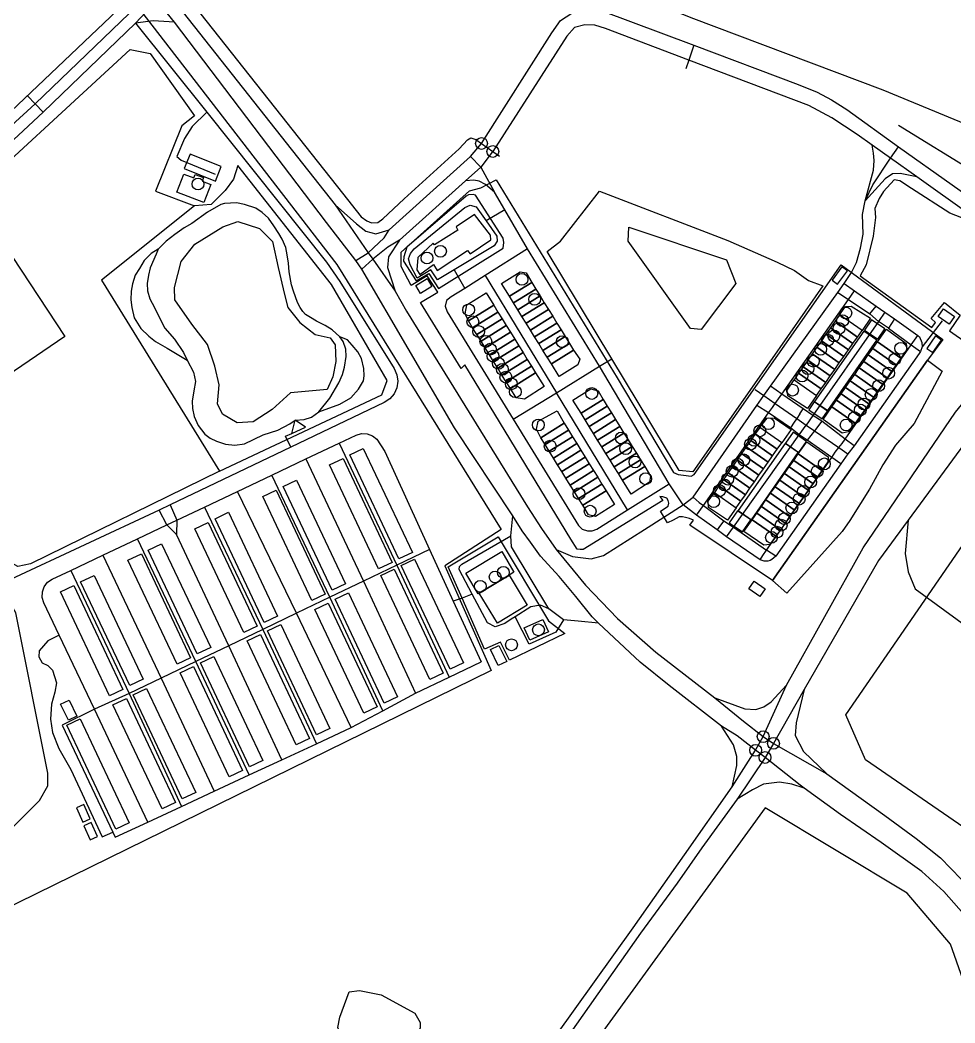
# Model space of a CAD drawing. Header units: metres. Extents: x 11276530 to 11306586, y 355867 to 367650.
# Drawn here: x 11293017 to 11293809, y 359493 to 360342 of the extents above; entities that cross this region are included whole.
import ezdxf

# ---------------------------------------------------------------- set-up
doc = ezdxf.new("R2010")
doc.units = ezdxf.units.M
for name, color, linetype in [('AMENITY', 6, 'Continuous'), ('BUILDING', 8, 'Continuous'), ('HIGHWAY_FOOTWAY', 6, 'Continuous'), ('HIGHWAY_PATH', 3, 'Continuous'), ('HIGHWAY_PRIMARY', 2, 'Continuous'), ('HIGHWAY_RESIDENTIAL', 7, 'Continuous'), ('HIGHWAY_SECONDARY', 4, 'Continuous'), ('HIGHWAY_SERVICE', 8, 'Continuous'), ('LANDUSE', 2, 'Continuous'), ('NATURAL_WATER', 5, 'Continuous'), ('OSM_OTHER', 7, 'Continuous')]:
    doc.layers.add(name, color=color, linetype=linetype)

msp = doc.modelspace()

# ---------------------------------------------------------------- linework, layer by layer
at = {"layer": 'AMENITY'}
for points in [[(11293161.19, 360228.48), (11293156.27, 360216.27), (11293182.79, 360205.59), (11293187.7, 360217.8), (11293161.19, 360228.48)], [(11293395.07, 360192.78), (11293344.9, 360149.63), (11293342.36, 360141.57), (11293341.91, 360137.83), (11293352.75, 360121.03), (11293363.4, 360127.49), (11293371.49, 360114.82), (11293426.25, 360148.95), (11293426.86, 360153.51), (11293426.42, 360157.39), (11293402.97, 360193.53), (11293401.04, 360194.12), (11293397.01, 360193.82), (11293395.07, 360192.78)], [(11293713.29, 360133.1), (11293704.92, 360121.63), (11293709.5, 360118.28), (11293717.87, 360129.74), (11293713.29, 360133.1)], [(11293738.39, 360088.21), (11293732.46, 360079.38), (11293743.67, 360071.84), (11293749.6, 360080.67), (11293738.39, 360088.21)], [(11293731.71, 360078.71), (11293690.17, 360019.03), (11293701.26, 360011.32), (11293742.81, 360070.99), (11293731.71, 360078.71)], [(11293792.58, 360074.56), (11293785.18, 360063.95), (11293790.15, 360060.47), (11293797.56, 360071.08), (11293792.58, 360074.56)], [(11293689.8, 360018.69), (11293685.27, 360012.13), (11293696.56, 360004.34), (11293701.09, 360010.9), (11293689.8, 360018.69)], [(11293671.95, 359992.99), (11293665.54, 359983.7), (11293676.83, 359975.91), (11293683.24, 359985.2), (11293671.95, 359992.99)], [(11293665.13, 359983.58), (11293625.53, 359926.7), (11293636.63, 359918.99), (11293676.23, 359975.86), (11293665.13, 359983.58)], [(11293624.71, 359926.57), (11293617.75, 359916.49), (11293629.04, 359908.7), (11293636, 359918.78), (11293624.71, 359926.57)], [(11293379.86, 359879.02), (11293422.06, 359904.65), (11293464.83, 359833.47), (11293478.63, 359822.6), (11293431.82, 359800.03), (11293424.16, 359815.5), (11293410.64, 359809.36), (11293391.55, 359852.58), (11293379.86, 359879.02)]]:
    msp.add_lwpolyline(points, dxfattribs=at)
for centre in [(11293167.97, 360203.07), (11293361.87, 360140.42), (11293442.3, 360122.4), (11293397.25, 360096.66), (11293716.63, 360093.96), (11293400.72, 360086.51), (11293710.84, 360080.85), (11293405.56, 360078.3), (11293706.46, 360074.52), (11293476.43, 360069.73), (11293689.04, 360053.16), (11293758.12, 360054.9), (11293425.76, 360046.31), (11293679.52, 360040.68), (11293433.23, 360033.99), (11293744.36, 360032.37), (11293436.62, 360027.3), (11293671.44, 360028.66), (11293728.83, 360011.89), (11293456.22, 359999.21), (11293651.03, 360000.22), (11293716.83, 359999.15), (11293698.39, 359966.24), (11293613.87, 359948.33), (11293490.65, 359940.98), (11293677.02, 359936.4), (11293664.52, 359919.85), (11293661.86, 359914.43), (11293419.58, 359870.53), (11293426.58, 359874.46), (11293407.01, 359862.64), (11293433.44, 359813.13)]:
    msp.add_circle(centre, 5, dxfattribs=at)
at = {"layer": 'BUILDING'}
for points in [[(11293150.08, 360196.21), (11293156, 360211.57), (11293164.49, 360208.29), (11293165.63, 360211.21), (11293172.65, 360208.5), (11293171.53, 360205.58), (11293178.84, 360202.76), (11293172.92, 360187.41), (11293150.08, 360196.21)], [(11293386.55, 360166.95), (11293387.9, 360164.11), (11293368.2, 360151.72), (11293366.99, 360153.06), (11293354.16, 360140.97), (11293353.41, 360130.52), (11293355.78, 360126.44), (11293367.35, 360135.01), (11293370.6, 360129.87), (11293396.1, 360146.94), (11293398.5, 360143.96), (11293415.82, 360155.9), (11293415.52, 360159.78), (11293402.23, 360177.25), (11293386.55, 360166.95)], [(11293450.54, 360119.87), (11293431.66, 360108.18), (11293424.99, 360118.94), (11293440.67, 360128.69), (11293445.75, 360127.83), (11293450.54, 360119.87)], [(11293352.37, 360117.14), (11293361.96, 360123.03), (11293366.11, 360116.29), (11293356.51, 360110.4), (11293352.37, 360117.14)], [(11293450.54, 360119.87), (11293454.1, 360114.14), (11293435.22, 360102.43), (11293431.66, 360108.18), (11293450.54, 360119.87)], [(11293454.1, 360114.14), (11293457.65, 360108.4), (11293438.77, 360096.69), (11293435.22, 360102.43), (11293454.1, 360114.14)], [(11293418.4, 360100.49), (11293396.99, 360087.24), (11293394.26, 360093.15), (11293395.74, 360100.96), (11293411.93, 360110.95), (11293418.4, 360100.49)], [(11293457.65, 360108.4), (11293461.21, 360102.66), (11293442.32, 360090.96), (11293438.77, 360096.69), (11293457.65, 360108.4)], [(11293461.21, 360102.66), (11293464.77, 360096.92), (11293445.89, 360085.22), (11293442.32, 360090.96), (11293461.21, 360102.66)], [(11293418.4, 360100.49), (11293421.95, 360094.77), (11293400.55, 360081.52), (11293396.99, 360087.24), (11293418.4, 360100.49)], [(11293421.95, 360094.77), (11293425.5, 360089.05), (11293404.1, 360075.8), (11293400.55, 360081.52), (11293421.95, 360094.77)], [(11293464.77, 360096.92), (11293468.32, 360091.18), (11293449.44, 360079.48), (11293445.89, 360085.22), (11293464.77, 360096.92)], [(11293711.26, 360092.48), (11293716.43, 360099.4), (11293720.97, 360099.77), (11293737.58, 360089.5), (11293730.32, 360079.14), (11293711.26, 360092.48)], [(11293799.35, 360097.38), (11293808.6, 360090.96), (11293804.1, 360084.46), (11293794.84, 360090.88), (11293799.35, 360097.38)], [(11293425.5, 360089.05), (11293429.04, 360083.32), (11293407.64, 360070.07), (11293404.1, 360075.8), (11293425.5, 360089.05)], [(11293468.32, 360091.18), (11293471.88, 360085.44), (11293453, 360073.75), (11293449.44, 360079.48), (11293468.32, 360091.18)], [(11293722.63, 360068.14), (11293726.47, 360073.63), (11293707.42, 360086.98), (11293703.57, 360081.47), (11293722.63, 360068.14)], [(11293726.47, 360073.63), (11293730.32, 360079.14), (11293711.26, 360092.48), (11293707.42, 360086.98), (11293726.47, 360073.63)], [(11293429.04, 360083.32), (11293432.59, 360077.6), (11293411.19, 360064.35), (11293407.64, 360070.07), (11293429.04, 360083.32)], [(11293432.59, 360077.6), (11293436.13, 360071.87), (11293414.73, 360058.62), (11293411.19, 360064.35), (11293432.59, 360077.6)], [(11293471.88, 360085.44), (11293475.43, 360079.7), (11293456.55, 360068), (11293453, 360073.75), (11293471.88, 360085.44)], [(11293475.43, 360079.7), (11293478.98, 360073.96), (11293460.1, 360062.26), (11293456.55, 360068), (11293475.43, 360079.7)], [(11293718.77, 360062.64), (11293722.63, 360068.14), (11293703.57, 360081.47), (11293699.72, 360075.98), (11293718.77, 360062.64)], [(11293743.31, 360069.42), (11293751, 360080.39), (11293767.64, 360068.22), (11293768.37, 360063.04), (11293763.02, 360055.62), (11293743.31, 360069.42)], [(11293436.13, 360071.87), (11293439.69, 360066.15), (11293418.28, 360052.9), (11293414.73, 360058.62), (11293436.13, 360071.87)], [(11293478.98, 360073.96), (11293482.54, 360068.23), (11293463.66, 360056.52), (11293460.1, 360062.26), (11293478.98, 360073.96)], [(11293711.07, 360051.64), (11293714.92, 360057.13), (11293695.87, 360070.48), (11293692.01, 360064.97), (11293711.07, 360051.64)], [(11293714.92, 360057.13), (11293718.77, 360062.64), (11293699.72, 360075.98), (11293695.87, 360070.48), (11293714.92, 360057.13)], [(11293763.02, 360055.62), (11293759.17, 360050.12), (11293739.47, 360063.93), (11293743.31, 360069.42), (11293763.02, 360055.62)], [(11293439.69, 360066.15), (11293443.24, 360060.42), (11293421.83, 360047.17), (11293418.28, 360052.9), (11293439.69, 360066.15)], [(11293443.24, 360060.42), (11293446.78, 360054.7), (11293425.37, 360041.45), (11293421.83, 360047.17), (11293443.24, 360060.42)], [(11293482.54, 360068.23), (11293486.09, 360062.48), (11293467.22, 360050.79), (11293463.66, 360056.52), (11293482.54, 360068.23)], [(11293486.09, 360062.48), (11293491.2, 360054.83), (11293489.66, 360049.94), (11293473.83, 360040.11), (11293467.22, 360050.79), (11293486.09, 360062.48)], [(11293707.22, 360046.14), (11293711.07, 360051.64), (11293692.01, 360064.97), (11293688.16, 360059.47), (11293707.22, 360046.14)], [(11293759.17, 360050.12), (11293755.33, 360044.63), (11293735.63, 360058.45), (11293739.47, 360063.93), (11293759.17, 360050.12)], [(11293446.78, 360054.7), (11293450.33, 360048.97), (11293428.92, 360035.71), (11293425.37, 360041.45), (11293446.78, 360054.7)], [(11293699.52, 360035.13), (11293703.37, 360040.63), (11293684.31, 360053.98), (11293680.46, 360048.47), (11293699.52, 360035.13)], [(11293703.37, 360040.63), (11293707.22, 360046.14), (11293688.16, 360059.47), (11293684.31, 360053.98), (11293703.37, 360040.63)], [(11293751.49, 360039.15), (11293747.64, 360033.66), (11293727.94, 360047.48), (11293731.78, 360052.96), (11293751.49, 360039.15)], [(11293755.33, 360044.63), (11293751.49, 360039.15), (11293731.78, 360052.96), (11293735.63, 360058.45), (11293755.33, 360044.63)], [(11293450.33, 360048.97), (11293453.87, 360043.25), (11293432.46, 360029.99), (11293428.92, 360035.71), (11293450.33, 360048.97)], [(11293453.87, 360043.25), (11293461.03, 360031.7), (11293444.36, 360021.13), (11293437.28, 360022.22), (11293432.46, 360029.99), (11293453.87, 360043.25)], [(11293695.66, 360029.64), (11293699.52, 360035.13), (11293680.46, 360048.47), (11293676.62, 360042.97), (11293695.66, 360029.64)], [(11293747.64, 360033.66), (11293743.8, 360028.18), (11293724.08, 360041.99), (11293727.94, 360047.48), (11293747.64, 360033.66)], [(11293672.77, 360037.48), (11293691.82, 360024.13), (11293684.13, 360013.15), (11293667.37, 360023.93), (11293666.87, 360028.58), (11293672.77, 360037.48)], [(11293691.82, 360024.13), (11293695.66, 360029.64), (11293676.62, 360042.97), (11293672.77, 360037.48), (11293691.82, 360024.13)], [(11293739.95, 360022.69), (11293736.11, 360017.21), (11293716.4, 360031.02), (11293720.24, 360036.51), (11293739.95, 360022.69)], [(11293743.8, 360028.18), (11293739.95, 360022.69), (11293720.24, 360036.51), (11293724.08, 360041.99), (11293743.8, 360028.18)], [(11293511.04, 360020.75), (11293492.31, 360009.14), (11293485.48, 360020.15), (11293500.49, 360029.74), (11293506.73, 360028.11), (11293511.04, 360020.75)], [(11293736.11, 360017.21), (11293732.26, 360011.72), (11293712.55, 360025.53), (11293716.4, 360031.02), (11293736.11, 360017.21)], [(11293511.04, 360020.75), (11293514.56, 360015.07), (11293495.82, 360003.46), (11293492.31, 360009.14), (11293511.04, 360020.75)], [(11293728.42, 360006.23), (11293724.57, 360000.75), (11293704.86, 360014.56), (11293708.71, 360020.05), (11293728.42, 360006.23)], [(11293732.26, 360011.72), (11293728.42, 360006.23), (11293708.71, 360020.05), (11293712.55, 360025.53), (11293732.26, 360011.72)], [(11293478.12, 360000.57), (11293458.39, 359988.34), (11293454.7, 359995.64), (11293456.13, 360002.43), (11293472.08, 360011.19), (11293478.12, 360000.57)], [(11293514.56, 360015.07), (11293518.08, 360009.39), (11293499.35, 359997.77), (11293495.82, 360003.46), (11293514.56, 360015.07)], [(11293518.08, 360009.39), (11293521.61, 360003.7), (11293502.87, 359992.1), (11293499.35, 359997.77), (11293518.08, 360009.39)], [(11293704.86, 360014.56), (11293724.57, 360000.75), (11293718.62, 359993.33), (11293713.53, 359992.16), (11293697.32, 360003.8), (11293704.86, 360014.56)], [(11293521.61, 360003.7), (11293525.12, 359998.02), (11293506.39, 359986.41), (11293502.87, 359992.1), (11293521.61, 360003.7)], [(11293662.25, 359984.08), (11293643.72, 359997.06), (11293649.86, 360004.99), (11293655.88, 360005.19), (11293670.18, 359995.42), (11293662.25, 359984.08)], [(11293478.12, 360000.57), (11293481.66, 359994.86), (11293461.92, 359982.63), (11293458.39, 359988.34), (11293478.12, 360000.57)], [(11293481.66, 359994.86), (11293485.19, 359989.15), (11293465.46, 359976.92), (11293461.92, 359982.63), (11293481.66, 359994.86)], [(11293525.12, 359998.02), (11293528.64, 359992.34), (11293509.91, 359980.74), (11293506.39, 359986.41), (11293525.12, 359998.02)], [(11293528.64, 359992.34), (11293532.16, 359986.66), (11293513.42, 359975.05), (11293509.91, 359980.74), (11293528.64, 359992.34)], [(11293658.41, 359978.59), (11293662.25, 359984.08), (11293643.72, 359997.06), (11293639.87, 359991.56), (11293658.41, 359978.59)], [(11293485.19, 359989.15), (11293488.73, 359983.44), (11293468.99, 359971.21), (11293465.46, 359976.92), (11293485.19, 359989.15)], [(11293532.16, 359986.66), (11293535.68, 359980.98), (11293516.95, 359969.37), (11293513.42, 359975.05), (11293532.16, 359986.66)], [(11293650.71, 359967.6), (11293654.55, 359973.1), (11293636.03, 359986.06), (11293632.18, 359980.57), (11293650.71, 359967.6)], [(11293654.55, 359973.1), (11293658.41, 359978.59), (11293639.87, 359991.56), (11293636.03, 359986.06), (11293654.55, 359973.1)], [(11293676.33, 359974.79), (11293683.46, 359984.97), (11293701.48, 359972.35), (11293701.41, 359968.09), (11293696.36, 359960.76), (11293676.33, 359974.79)], [(11293296.58, 359973.93), (11293307.94, 359979.3), (11293349.48, 359891.35), (11293338.13, 359885.99), (11293296.58, 359973.93)], [(11293488.73, 359983.44), (11293492.27, 359977.74), (11293472.53, 359965.5), (11293468.99, 359971.21), (11293488.73, 359983.44)], [(11293492.27, 359977.74), (11293495.81, 359972.03), (11293476.06, 359959.8), (11293472.53, 359965.5), (11293492.27, 359977.74)], [(11293535.68, 359980.98), (11293539.21, 359975.29), (11293520.47, 359963.69), (11293516.95, 359969.37), (11293535.68, 359980.98)], [(11293539.21, 359975.29), (11293542.72, 359969.61), (11293523.99, 359958), (11293520.47, 359963.69), (11293539.21, 359975.29)], [(11293646.86, 359962.1), (11293650.71, 359967.6), (11293632.18, 359980.57), (11293628.34, 359975.08), (11293646.86, 359962.1)], [(11293279.41, 359965.42), (11293290.77, 359970.78), (11293332.31, 359882.83), (11293320.95, 359877.47), (11293279.41, 359965.42)], [(11293495.81, 359972.03), (11293499.34, 359966.32), (11293479.59, 359954.09), (11293476.06, 359959.8), (11293495.81, 359972.03)], [(11293542.72, 359969.61), (11293546.24, 359963.93), (11293527.51, 359952.33), (11293523.99, 359958), (11293542.72, 359969.61)], [(11293639.17, 359951.12), (11293643.02, 359956.62), (11293624.5, 359969.59), (11293620.65, 359964.09), (11293639.17, 359951.12)], [(11293643.02, 359956.62), (11293646.86, 359962.1), (11293628.34, 359975.08), (11293624.5, 359969.59), (11293643.02, 359956.62)], [(11293692.45, 359955.18), (11293688.54, 359949.61), (11293668.5, 359963.64), (11293672.42, 359969.22), (11293692.45, 359955.18)], [(11293696.36, 359960.76), (11293692.45, 359955.18), (11293672.42, 359969.22), (11293676.33, 359974.79), (11293696.36, 359960.76)], [(11293499.34, 359966.32), (11293502.88, 359960.61), (11293483.13, 359948.38), (11293479.59, 359954.09), (11293499.34, 359966.32)], [(11293502.88, 359960.61), (11293506.42, 359954.9), (11293486.67, 359942.67), (11293483.13, 359948.38), (11293502.88, 359960.61)], [(11293546.24, 359963.93), (11293551.29, 359955.85), (11293550.21, 359950.84), (11293534.69, 359940.73), (11293527.51, 359952.33), (11293546.24, 359963.93)], [(11293631.49, 359940.13), (11293635.33, 359945.62), (11293616.81, 359958.59), (11293612.95, 359953.11), (11293631.49, 359940.13)], [(11293635.33, 359945.62), (11293639.17, 359951.12), (11293620.65, 359964.09), (11293616.81, 359958.59), (11293635.33, 359945.62)], [(11293688.54, 359949.61), (11293684.62, 359944.02), (11293664.6, 359958.06), (11293668.5, 359963.64), (11293688.54, 359949.61)], [(11293240, 359947.21), (11293251.36, 359952.57), (11293292.9, 359864.62), (11293281.55, 359859.26), (11293240, 359947.21)], [(11293506.42, 359954.9), (11293509.95, 359949.19), (11293490.2, 359936.96), (11293486.67, 359942.67), (11293506.42, 359954.9)], [(11293627.64, 359934.64), (11293631.49, 359940.13), (11293612.95, 359953.11), (11293609.11, 359947.61), (11293627.64, 359934.64)], [(11293680.71, 359938.44), (11293676.81, 359932.87), (11293656.78, 359946.91), (11293660.69, 359952.48), (11293680.71, 359938.44)], [(11293684.62, 359944.02), (11293680.71, 359938.44), (11293660.69, 359952.48), (11293664.6, 359958.06), (11293684.62, 359944.02)], [(11293222.82, 359938.69), (11293234.19, 359944.05), (11293275.73, 359856.12), (11293264.37, 359850.74), (11293222.82, 359938.69)], [(11293509.95, 359949.19), (11293513.49, 359943.47), (11293493.74, 359931.24), (11293490.2, 359936.96), (11293509.95, 359949.19)], [(11293513.49, 359943.47), (11293520.6, 359932), (11293504.69, 359921.81), (11293498.54, 359923.05), (11293493.74, 359931.24), (11293513.49, 359943.47)], [(11293623.8, 359929.15), (11293616.41, 359918.59), (11293600.41, 359929.23), (11293600.12, 359934.77), (11293605.26, 359942.11), (11293623.8, 359929.15)], [(11293623.8, 359929.15), (11293627.64, 359934.64), (11293609.11, 359947.61), (11293605.26, 359942.11), (11293623.8, 359929.15)], [(11293672.9, 359927.29), (11293668.99, 359921.72), (11293648.97, 359935.76), (11293652.87, 359941.33), (11293672.9, 359927.29)], [(11293676.81, 359932.87), (11293672.9, 359927.29), (11293652.87, 359941.33), (11293656.78, 359946.91), (11293676.81, 359932.87)], [(11293668.99, 359921.72), (11293665.09, 359916.13), (11293645.06, 359930.17), (11293648.97, 359935.76), (11293668.99, 359921.72)], [(11293182.37, 359919.88), (11293193.74, 359925.25), (11293235.28, 359837.31), (11293223.92, 359831.94), (11293182.37, 359919.88)], [(11293661.18, 359910.56), (11293657.27, 359904.98), (11293637.24, 359919.02), (11293641.15, 359924.6), (11293661.18, 359910.56)], [(11293665.09, 359916.13), (11293661.18, 359910.56), (11293641.15, 359924.6), (11293645.06, 359930.17), (11293665.09, 359916.13)], [(11293165.21, 359911.36), (11293176.56, 359916.74), (11293218.1, 359828.79), (11293206.75, 359823.42), (11293165.21, 359911.36)], [(11293637.24, 359919.02), (11293657.27, 359904.98), (11293652.29, 359898.07), (11293647.14, 359897.44), (11293630.32, 359909.15), (11293637.24, 359919.02)], [(11293125.8, 359893.31), (11293137.15, 359898.67), (11293178.7, 359810.74), (11293167.33, 359805.37), (11293125.8, 359893.31)], [(11293394.68, 359873.7), (11293425.13, 359892.01), (11293435.56, 359874.66), (11293431.35, 359872.13), (11293406.15, 359856.96), (11293405.11, 359856.35), (11293394.68, 359873.7)], [(11293108.62, 359884.79), (11293119.98, 359890.16), (11293161.52, 359802.22), (11293150.17, 359796.85), (11293108.62, 359884.79)], [(11293339.88, 359880.32), (11293351.23, 359885.68), (11293392.78, 359797.75), (11293381.42, 359792.38), (11293339.88, 359880.32)], [(11293322.7, 359871.8), (11293334.07, 359877.17), (11293375.61, 359789.23), (11293364.24, 359783.87), (11293322.7, 359871.8)], [(11293068.55, 359866.52), (11293079.9, 359871.88), (11293121.45, 359783.94), (11293110.09, 359778.57), (11293068.55, 359866.52)], [(11293431.35, 359872.13), (11293446.78, 359846.55), (11293421.6, 359831.35), (11293406.15, 359856.96), (11293431.35, 359872.13)], [(11293639.03, 359867.06), (11293648.28, 359860.64), (11293643.78, 359854.14), (11293634.52, 359860.56), (11293639.03, 359867.06)], [(11293051.37, 359858), (11293062.72, 359863.36), (11293104.27, 359775.43), (11293092.91, 359770.05), (11293051.37, 359858)], [(11293284.04, 359851.66), (11293295.4, 359857.03), (11293336.95, 359769.08), (11293325.58, 359763.72), (11293284.04, 359851.66)], [(11293266.87, 359843.14), (11293278.23, 359848.51), (11293319.77, 359760.56), (11293308.41, 359755.2), (11293266.87, 359843.14)], [(11293444.29, 359827.36), (11293460.1, 359834.59), (11293464.86, 359824.22), (11293449.05, 359816.98), (11293444.29, 359827.36)], [(11293226.72, 359824.94), (11293238.08, 359830.3), (11293279.62, 359742.36), (11293268.25, 359736.99), (11293226.72, 359824.94)], [(11293209.54, 359816.42), (11293220.9, 359821.79), (11293262.44, 359733.84), (11293251.09, 359728.47), (11293209.54, 359816.42)], [(11293422.8, 359812.52), (11293429.38, 359799), (11293422.28, 359795.52), (11293415.69, 359809.06), (11293422.8, 359812.52)], [(11293169.98, 359797.91), (11293181.35, 359803.28), (11293222.88, 359715.34), (11293211.53, 359709.97), (11293169.98, 359797.91)], [(11293152.82, 359789.4), (11293164.17, 359794.76), (11293205.71, 359706.82), (11293194.35, 359701.45), (11293152.82, 359789.4)], [(11293113.11, 359770.74), (11293124.46, 359776.11), (11293166.01, 359688.17), (11293154.65, 359682.81), (11293113.11, 359770.74)], [(11293058.76, 359766.33), (11293065.34, 359752.8), (11293058.24, 359749.32), (11293051.64, 359762.87), (11293058.76, 359766.33)], [(11293095.93, 359762.22), (11293107.29, 359767.59), (11293148.83, 359679.65), (11293137.48, 359674.29), (11293095.93, 359762.22)], [(11293056.89, 359745.13), (11293068.26, 359750.51), (11293109.79, 359662.56), (11293098.44, 359657.19), (11293056.89, 359745.13)]]:
    msp.add_lwpolyline(points, close=True, dxfattribs=at)
at = {"layer": 'HIGHWAY_FOOTWAY'}
for points in [[(11293065.44, 360479.67), (11293290.38, 360195.27), (11293306.05, 360175.29), (11293310.94, 360171.9), (11293314.96, 360170.27), (11293320.24, 360170.64), (11293324.5, 360173.66), (11293342.58, 360190.47), (11293389.16, 360232.91), (11293396.06, 360240.57), (11293399.08, 360242.2), (11293403.25, 360240.66)], [(11293403.25, 360240.66), (11293408.05, 360237.42), (11293417.62, 360230.64), (11293423.3, 360226.63)], [(11293250.25, 360003.18), (11293257.87, 360003.93), (11293263.99, 360005.87), (11293270.26, 360010.19), (11293279.51, 360021.83), (11293287.28, 360034.82), (11293290.41, 360041.99), (11293292.05, 360047.97), (11293293.55, 360057.22), (11293293.1, 360063.34), (11293290.86, 360069.75), (11293288.02, 360073.65), (11293281.6, 360079.61), (11293275.63, 360083.35), (11293268.32, 360086.92), (11293263.09, 360090.06), (11293259.06, 360092.75), (11293256.68, 360095.14), (11293254.58, 360098.58), (11293252.35, 360102.9), (11293248.76, 360112.31), (11293247.27, 360117.83), (11293245.18, 360128.73), (11293244.58, 360136.2), (11293243.53, 360143.21), (11293242.34, 360149.33), (11293239.2, 360156.34), (11293236.52, 360161.27), (11293232.04, 360167.69), (11293227.71, 360174.26), (11293222.19, 360178.89), (11293216.81, 360182.77), (11293207.41, 360185.91), (11293200.68, 360187.11), (11293190.39, 360186.66), (11293187.25, 360185.76), (11293175.9, 360179.19), (11293162.62, 360169.63), (11293156.34, 360165.9), (11293148.28, 360160.38), (11293141.12, 360154.86), (11293134.1, 360147.84), (11293132.47, 360143.65), (11293127.53, 360132.16), (11293125.89, 360125.89), (11293125, 360119.02), (11293125.3, 360112.6), (11293127.09, 360105.89), (11293131.12, 360098.58), (11293136.94, 360086.48), (11293139.92, 360081.25), (11293147.98, 360071.71), (11293155.75, 360060.5), (11293158.74, 360053.93), (11293164.11, 360043.93), (11293165.91, 360035.87), (11293164.41, 360028.11), (11293162.91, 360019.3), (11293163.21, 360013.18), (11293164.7, 360006.31), (11293168.14, 359998.84), (11293173.67, 359991.38), (11293178.14, 359988.09), (11293183.52, 359985.41), (11293191.13, 359982.88), (11293199.05, 359982.13), (11293207.25, 359983.32), (11293223.23, 359990.78), (11293235.47, 359994.82), (11293245.78, 360000.19), (11293250.25, 360003.18)], [(11293134.1, 360147.84), (11293128.28, 360144.4), (11293122.31, 360138.44), (11293118.43, 360131.71), (11293114.7, 360126.04), (11293112.61, 360118.72), (11293111.42, 360112.31), (11293110.96, 360105.14), (11293111.86, 360098.58), (11293113.8, 360089.77), (11293119.48, 360080.96), (11293126.19, 360074.24), (11293131.87, 360069.91), (11293141.72, 360064.24), (11293158.74, 360053.93)], [(11293659.47, 360021.23), (11293662.29, 360025.22), (11293718.77, 360105.39), (11293723.96, 360112.75)], [(11293709.86, 360111.43), (11293718.77, 360105.39), (11293736.92, 360093.11), (11293742.25, 360099.79)], [(11293752.62, 360081.03), (11293744.17, 360086.79), (11293736.92, 360093.11)], [(11293757.69, 360088.93), (11293752.62, 360081.03), (11293772, 360067), (11293779.94, 360061.3)], [(11293270.26, 360010.19), (11293288.02, 360016.9), (11293297.27, 360022.29), (11293303.84, 360029.45), (11293308.03, 360036.47), (11293308.63, 360040.64), (11293308.47, 360046.92), (11293306.54, 360055.43), (11293303.4, 360061.1), (11293298.62, 360066.78), (11293294.45, 360071.25), (11293288.02, 360073.65)], [(11293713.34, 359983.59), (11293715.89, 359987.3), (11293772, 360067), (11293777.62, 360074.98)], [(11293677.61, 360008.74), (11293680.51, 360012.97), (11293662.29, 360025.22), (11293652.8, 360031.93)], [(11293654.38, 360013.99), (11293656.78, 360017.4), (11293659.47, 360021.23)], [(11293590.18, 359922.95), (11293595.96, 359931.11), (11293651.13, 360009.38), (11293654.38, 360013.99)], [(11293669.76, 359996.63), (11293651.13, 360009.38), (11293641.33, 360015.71)], [(11293696.38, 360002.34), (11293688.69, 360007.16), (11293680.51, 360012.97)], [(11293246.68, 359980.45), (11293242.19, 359989.74), (11293247.39, 359992.06), (11293258.91, 359997.2), (11293250.25, 360003.18)], [(11293247.39, 359992.06), (11293250.25, 360003.18)], [(11293672.89, 360001.45), (11293669.76, 359996.63)], [(11293677.61, 360008.74), (11293675, 360004.73), (11293672.89, 360001.45)], [(11293696.38, 360002.34), (11293690.07, 359994.26), (11293683.72, 359986.2)], [(11293723.52, 359981.65), (11293715.89, 359987.3), (11293696.38, 360002.34)], [(11293683.72, 359986.2), (11293677.13, 359990.78), (11293669.76, 359996.63)], [(11293704.62, 359971.76), (11293683.72, 359986.2)], [(11293646.32, 359888.59), (11293649.53, 359893.19), (11293704.62, 359971.76), (11293707.67, 359976.12)], [(11293707.67, 359976.12), (11293710.62, 359979.98), (11293713.34, 359983.59)], [(11293712.28, 359966.41), (11293704.62, 359971.76)], [(11293587.28, 359938.22), (11293592.44, 359933.67)], [(11293592.44, 359933.67), (11293595.96, 359931.11), (11293613.18, 359918.17), (11293621.36, 359912.69), (11293649.53, 359893.19)], [(11293613.18, 359918.17), (11293610.33, 359914.39)], [(11293610.33, 359914.39), (11293607.56, 359910.4)], [(11293657.34, 359888.13), (11293649.53, 359893.19)], [(11293644.14, 359885.14), (11293646.32, 359888.59)], [(11293050.33, 359821.42), (11293040.65, 359816.57), (11293033.48, 359807.9), (11293033.18, 359802.83), (11293035.87, 359797.75), (11293040.65, 359795.66), (11293044.82, 359791.78), (11293048.11, 359781.03), (11293046.62, 359772.97), (11293043.93, 359762.81), (11293043.03, 359750.27), (11293044.82, 359738.93), (11293050.2, 359725.5), (11293060.35, 359707.58), (11293086.93, 359650.55), (11293095.88, 359654.57)]]:
    msp.add_lwpolyline(points, dxfattribs=at)
at = {"layer": 'HIGHWAY_PATH'}
msp.add_lwpolyline([(11293400.12, 359856.12), (11293391.55, 359852.58), (11293384.18, 359850.09)], dxfattribs=at)
at = {"layer": 'HIGHWAY_PRIMARY'}
for points in [[(11293666.28, 359779.09), (11293731.35, 359895.25), (11293809.39, 360009.98), (11293884.53, 360101.3), (11293981.68, 360227.89), (11293989.77, 360238.43), (11294024.71, 360283.96)], [(11293929.9, 360136.59), (11293852.77, 360031.96), (11293844.42, 360020.63), (11293769.33, 359918.75), (11293744.12, 359884.56)], [(11293744.12, 359884.56), (11293681.4, 359775.22), (11293655.3, 359729.71)], [(11293646.62, 359735.45), (11293666.28, 359779.09)], [(11293640.19, 359723.87), (11293646.62, 359735.45)], [(11293646.62, 359735.45), (11293655.3, 359729.71)], [(11293655.3, 359729.71), (11293648.19, 359717.77)], [(11293655.3, 359729.71), (11293700.43, 359704.02), (11293749.57, 359668.6), (11293776.12, 359649.14), (11293796.83, 359632.87)], [(11293620.46, 359693.04), (11293640.19, 359723.87)], [(11293648.19, 359717.77), (11293640.19, 359723.87)], [(11293648.19, 359717.77), (11293624.62, 359682.6), (11293594.52, 359641.29), (11293573.61, 359611.44), (11293542.83, 359568.98)], [(11293781.05, 359621.36), (11293746.43, 359645.78), (11293711.96, 359669.48), (11293681.2, 359691.89), (11293677.93, 359694.28), (11293648.19, 359717.77)], [(11293536.57, 359573.54), (11293579.88, 359635.47), (11293620.46, 359693.04)], [(11293796.83, 359632.87), (11293814.29, 359614.9), (11293835.08, 359593.12)], [(11293853.78, 359509.49), (11293843.6, 359535.76), (11293833.23, 359559.32), (11293816.57, 359585.26), (11293799.65, 359604.27), (11293781.05, 359621.36)], [(11293542.83, 359568.98), (11293220.8, 359111.82), (11293175.26, 359046.07), (11293101.27, 358946.21), (11293080.58, 358919.71), (11293058.38, 358891.29), (11293042.74, 358871.27), (11292987.68, 358792.31)], [(11293103.08, 358968.75), (11293164.11, 359053.9), (11293536.57, 359573.54)]]:
    msp.add_lwpolyline(points, dxfattribs=at)
at = {"layer": 'HIGHWAY_RESIDENTIAL'}
for points in [[(11293125.36, 359663.11), (11293080.32, 359758.61), (11293050.33, 359821.42), (11293037.31, 359848.69), (11293036, 359853.19), (11293036.14, 359857.89), (11293037.73, 359862.3), (11293040.61, 359866.02), (11293044.48, 359868.66), (11293060.25, 359876.13), (11293087.23, 359888.9), (11293116.58, 359902.79), (11293141.48, 359914.58), (11293150.09, 359918.61), (11293173.47, 359929.68), (11293201.33, 359942.88), (11293230.49, 359956.7), (11293259.39, 359970.39), (11293287.39, 359983.65), (11293301.87, 359990.5), (11293306.41, 359991.83), (11293311.13, 359991.68), (11293315.59, 359990.07), (11293319.3, 359987.15), (11293326.13, 359976.8), (11293364.04, 359893.78), (11293384.18, 359850.09), (11293407.86, 359798.72)], [(11293259.39, 359970.39), (11293308.2, 359867.01), (11293352.21, 359772.08)], [(11293297.65, 359743.04), (11293251.43, 359839.8), (11293201.33, 359942.88)], [(11293149.7, 359906.48), (11293141.48, 359914.58), (11293135.06, 359927.06)], [(11293144.34, 359931.49), (11293150.09, 359918.61), (11293149.7, 359906.48)], [(11293238.85, 359715.76), (11293194.15, 359812.34), (11293149.7, 359906.48)], [(11293087.23, 359888.9), (11293136.89, 359784.9), (11293181.76, 359689.27)], [(11292716.33, 359772.69), (11292788.68, 359700.45), (11292849.14, 359641.47), (11292888.03, 359600.69), (11292899.39, 359590.88), (11292907.17, 359584.15), (11292915.54, 359581.61), (11292925.03, 359582.36), (11292935.75, 359586.41), (11292946.2, 359595.82), (11293012.13, 359659.8), (11293033.86, 359681.46), (11293040.65, 359693.7), (11293040.81, 359704.54), (11293013.62, 359840.15), (11293006.19, 359853.83)]]:
    msp.add_lwpolyline(points, dxfattribs=at)
at = {"layer": 'HIGHWAY_SECONDARY'}
for points in [[(11292936.64, 360581.56), (11292959.91, 360566.2), (11292989.7, 360546.47), (11292997.14, 360540.85), (11293011.38, 360527.78), (11293031.02, 360508.31), (11293059.17, 360473.93), (11293074.39, 360455.04), (11293081.54, 360445.23), (11293091.51, 360433.46), (11293136.51, 360372.63), (11293141.62, 360366.07), (11293284.21, 360185.35), (11293312.17, 360144.85), (11293316.02, 360139.58), (11293335.06, 360112.47), (11293344.57, 360095.39), (11293447.09, 359929.94)], [(11293442.54, 359909.57), (11293434.44, 359922.29), (11293385.28, 359996.7), (11293306.77, 360130.97), (11293301.55, 360138.45), (11293276.65, 360170.45), (11293147.97, 360340.22), (11293133.21, 360358.31), (11293127.85, 360364.89), (11293112.21, 360382.33), (11293069.01, 360437.61), (11293047.94, 360465.12)], [(11293447.09, 359929.94), (11293458.92, 359911.45), (11293471.2, 359893.9), (11293496.22, 359863.5), (11293523.31, 359835.4), (11293555.78, 359806.81), (11293605.59, 359768.26), (11293629.95, 359748.41), (11293646.62, 359735.45)], [(11293611.24, 359744.31), (11293567.06, 359778.65), (11293542.48, 359798.48), (11293507.17, 359831.45), (11293501.66, 359836.71), (11293487.92, 359854.03), (11293473.89, 359871.06), (11293458.06, 359888.23), (11293449.56, 359899.87), (11293442.54, 359909.57)], [(11293640.19, 359723.87), (11293624.67, 359736.1), (11293611.24, 359744.31)]]:
    msp.add_lwpolyline(points, dxfattribs=at)
at = {"layer": 'HIGHWAY_SERVICE'}
for points in [[(11293175.3, 360263.78), (11293162.96, 360251.75), (11293156.4, 360241.67), (11293150.08, 360226.45), (11293153.82, 360223.4), (11293182.4, 360211.46)], [(11293761.12, 360252.79), (11293826.51, 360212.78), (11293837.56, 360208.9), (11293849.51, 360207.41), (11293890.76, 360223.79)], [(11293370.75, 360121.94), (11293365.19, 360130.53), (11293353.59, 360123.41), (11293347.51, 360134.78), (11293346.23, 360139.66), (11293348.04, 360144.4), (11293351.02, 360148.28), (11293394.02, 360183.37), (11293398.5, 360185.31), (11293403.43, 360183.67), (11293411.93, 360171.87)], [(11293427.81, 360181.15), (11293411.93, 360171.87)], [(11293411.93, 360171.87), (11293421.04, 360158.89), (11293421.2, 360154.86), (11293418.66, 360150.68), (11293385.01, 360130.49), (11293370.75, 360121.94)], [(11293385.01, 360130.49), (11293393.88, 360114.73)], [(11293411.1, 360125.56), (11293471.42, 360026.46)], [(11293749.6, 360094.58), (11293744.17, 360086.79), (11293688.69, 360007.16), (11293683.07, 359999.11)], [(11293798.22, 360087.3), (11293781.35, 360065.23)], [(11293531.76, 359927.33), (11293471.42, 360026.46)], [(11293615.46, 359904.5), (11293621.36, 359912.69), (11293677.13, 359990.78), (11293683.07, 359999.11)], [(11293287.39, 359983.65), (11293336.41, 359880.53), (11293380.69, 359785.72)], [(11293324.5, 359757.33), (11293279.66, 359853.33), (11293230.49, 359956.7)], [(11293173.47, 359929.68), (11293222.94, 359826.15), (11293268.32, 359729.43)], [(11293507.17, 359831.45), (11293489.84, 359833.06), (11293477.58, 359834.32), (11293465.04, 359843.51), (11293433.32, 359896.17), (11293432.87, 359905.35), (11293434.44, 359922.29)], [(11293211.29, 359702.97), (11293166.22, 359798.95), (11293116.58, 359902.79)], [(11293465.04, 359843.51), (11293458.06, 359846.65), (11293449.85, 359845.16), (11293436.41, 359836.74), (11293433.28, 359834.77), (11293427.83, 359831.2), (11293419.75, 359828.46), (11293413.08, 359831.6), (11293400.12, 359856.12), (11293389.01, 359876.8), (11293389.43, 359879.42), (11293391.41, 359881.47), (11293432.87, 359905.35)], [(11293364.04, 359893.78), (11293336.41, 359880.53), (11293308.2, 359867.01), (11293279.66, 359853.33), (11293251.43, 359839.8), (11293222.94, 359826.15), (11293194.15, 359812.34), (11293166.22, 359798.95), (11293136.89, 359784.9), (11293109.6, 359771.82), (11293080.32, 359758.61), (11293052.79, 359745.03), (11293095.88, 359654.57), (11293097.88, 359650.37), (11293125.36, 359663.11), (11293153.96, 359676.38), (11293181.76, 359689.27), (11293211.29, 359702.97), (11293238.85, 359715.76), (11293268.32, 359729.43), (11293297.65, 359743.04), (11293324.5, 359757.33), (11293352.21, 359772.08), (11293380.69, 359785.72), (11293407.86, 359798.72)], [(11293060.25, 359876.13), (11293109.6, 359771.82), (11293153.96, 359676.38)], [(11293477.58, 359834.32), (11293471.04, 359823.77), (11293448.35, 359813.79), (11293436.41, 359836.74)]]:
    msp.add_lwpolyline(points, dxfattribs=at)
at = {"layer": 'LANDUSE'}
for points in [[(11292976.5, 360519.56), (11292993.66, 360505.81), (11293104.74, 360368.74), (11293285.64, 360134.95), (11293424.67, 359910.78), (11293377.05, 359879.88), (11293416.18, 359791.47), (11292829.78, 359503.91), (11292805.72, 359504.89), (11292344.88, 359883.64), (11292750.89, 360297.32), (11292963.38, 360502.81), (11292976.5, 360519.56)], [(11292976.5, 360519.56), (11292993.66, 360505.81), (11293104.74, 360368.74), (11293105.26, 360355.22), (11292908.27, 360168.86), (11292895.93, 360031.01), (11292903.16, 360003.36), (11292910.82, 359984.64), (11292910.82, 359979.53), (11292907.85, 359972.72), (11292892.53, 359955.27), (11292884.87, 359956.98), (11292841.04, 360033.14), (11292851.25, 360125.46), (11292820.19, 360218.21), (11292810.41, 360235.24), (11292812.11, 360273.53), (11292804.88, 360274.81), (11292767.44, 360234.81), (11292755.53, 360247.15), (11292763.61, 360273.1), (11292750.89, 360297.32), (11292976.5, 360519.56)], [(11292954.64, 360173.54), (11293110.37, 360316.92), (11293127.39, 360313.52), (11293165.08, 360260.69), (11293154.17, 360252.34), (11293131.95, 360197.14), (11293164.85, 360184.61), (11293086.11, 360121.63), (11293186.1, 359959.95), (11293026.12, 359881.67), (11293015.49, 359879.54), (11293002.72, 359886.35), (11292932.51, 360008.45), (11292928.68, 360016.97), (11292945.71, 360158.23), (11292949.53, 360166.31), (11292954.64, 360173.54)], [(11293186.1, 359959.95), (11293323.7, 360024.68), (11293328.18, 360036.92), (11293281.01, 360118.13), (11293201.58, 360218.75), (11293198, 360207.11), (11293190.83, 360197.55), (11293179.19, 360185.91), (11293164.85, 360184.61), (11293086.11, 360121.63), (11293186.1, 359959.95)], [(11293712.76, 360134.85), (11293798.75, 360071.55), (11293785.61, 360053.93), (11293654.53, 359867.62), (11293584.51, 359914.35), (11293587.5, 359918.68), (11293584.21, 359920.03), (11293580.78, 359920.92), (11293578.39, 359921.51), (11293575.41, 359921.51), (11293570.33, 359918.68), (11293565.55, 359916.29), (11293559.73, 359926.15), (11293566, 359930.47), (11293566.6, 359933), (11293566, 359935.24), (11293564.95, 359937.18), (11293561.52, 359938.39), (11293558.99, 359938.53), (11293561.67, 359935.24), (11293494.2, 359893.89), (11293491.5, 359893.89), (11293488.97, 359894.19), (11293483.59, 359902.41), (11293394.02, 360050.2), (11293390.74, 360047.06), (11293356.25, 360102.76), (11293371.02, 360111.71), (11293361.92, 360125.51), (11293348.54, 360117.34), (11293339.98, 360133.21), (11293339.98, 360145.3), (11293397.75, 360197.41), (11293407.46, 360199.79), (11293420.59, 360206.66), (11293522.85, 360039), (11293570.63, 359958.84), (11293574.66, 359957.2), (11293578.99, 359956.6), (11293585.56, 359955.85), (11293588.24, 359957.2), (11293712.76, 360134.85)], [(11293684.84, 360121.44), (11293697.1, 360116.97), (11293637.2, 360031.18), (11293587.12, 359959.44), (11293575.35, 359960.6), (11293518.28, 360055.29), (11293463.54, 360146.13), (11293474.97, 360154.74), (11293507.92, 360197.15), (11293616.54, 360155.28), (11293658.36, 360137.03), (11293673.06, 360129.92), (11293684.84, 360121.44)], [(11294008.47, 360177.32), (11294036.54, 360177.92), (11294149.4, 360088.34), (11294135.07, 360029.82), (11294187.02, 360018.48), (11294200.75, 360068.04), (11294216.28, 360067.44), (11294218.68, 360044.75), (11294189.41, 359881.12), (11294169.11, 359859.63), (11293973.24, 359788.56), (11293835.29, 359710.94), (11293820.97, 359655.4), (11293733.18, 359715.71), (11293716.46, 359753.93), (11294008.47, 360177.32)], [(11293785.61, 360053.93), (11293798.15, 360044.68), (11293774.56, 360000.49), (11293758.74, 359981.97), (11293747.99, 359965.55), (11293736.64, 359944.96), (11293719.92, 359918.38), (11293713.35, 359909.12), (11293666.48, 359856.87), (11293654.53, 359867.62), (11293785.61, 360053.93)], [(11293648.25, 359675.15), (11293353.93, 359269.79), (11293629.63, 359156.64), (11293921.58, 359230.03), (11293805.28, 359559.72), (11293768.56, 359603.05), (11293648.25, 359675.15)]]:
    msp.add_lwpolyline(points, close=True, dxfattribs=at)
at = {"layer": 'NATURAL_WATER'}
for points in [[(11293182.14, 360048.85), (11293176.11, 360067.32), (11293162.86, 360084.61), (11293148.4, 360105.09), (11293148, 360115.54), (11293153.62, 360137.63), (11293165.26, 360152.09), (11293188.97, 360166.96), (11293201.82, 360171.37), (11293219.9, 360165.35), (11293231.15, 360154.5), (11293235.97, 360132.4), (11293241.19, 360109.51), (11293244.01, 360098.67), (11293254.05, 360085.81), (11293267.31, 360075.76), (11293279.75, 360072.95), (11293284.17, 360066.92), (11293284.57, 360052.86), (11293282.17, 360040.01), (11293277.35, 360029.17), (11293246.41, 360026.35), (11293230.75, 360012.29), (11293214.68, 360001.85), (11293201.02, 360001.05), (11293188.56, 360008.28), (11293184.55, 360017.12), (11293185.75, 360033.18), (11293182.14, 360048.85)], [(11293532.11, 360154.74), (11293532.79, 360166.56), (11293615.56, 360138.86), (11293623.32, 360118.92), (11293593.93, 360080.08), (11293585.15, 360080.76), (11293532.11, 360154.74)], [(11293286.45, 359489.3), (11293288.02, 359498.04), (11293295.87, 359519.57), (11293304.84, 359520.47), (11293323, 359516.88), (11293351.7, 359501.41), (11293356.17, 359493.56), (11293356.17, 359489.08), (11293348.56, 359471.37), (11293340.26, 359464.19), (11293292.73, 359478.99), (11293289.15, 359483.25), (11293286.45, 359489.3)]]:
    msp.add_lwpolyline(points, dxfattribs=at)
at = {"layer": 'OSM_OTHER'}
for points in [[(11293959.81, 360267.36), (11293944.05, 360252.8), (11293918.93, 360226.22), (11293910.87, 360219.65), (11293906.09, 360218.6), (11293900.41, 360219.8), (11293890.76, 360223.79), (11293847.42, 360241.74), (11293748.14, 360282.5), (11293585.56, 360343.86), (11293464.93, 360392.23), (11293456.57, 360396.11), (11293395.07, 360420.29)], [(11292987.37, 359870.61), (11292926.36, 359977.45), (11292921.68, 359985.45), (11292918.3, 359993.36), (11292915.24, 360000.34), (11292913.24, 360004.9), (11292910.93, 360012.07), (11292910.55, 360026.36), (11292920.95, 360152.45), (11292923.49, 360164.55), (11292930.05, 360176.79), (11292939.32, 360188.29), (11293030.12, 360270.96), (11293109.59, 360347.35), (11293127.85, 360364.89), (11293136.51, 360372.63)], [(11293141.62, 360366.07), (11293133.21, 360358.31), (11293114.96, 360339.16), (11293036.8, 360263.99), (11292957.31, 360190.13), (11292939.61, 360173.2), (11292933.73, 360160.85), (11292921.82, 360018.11), (11292923.6, 360009.75), (11292927.2, 360001.24), (11292930.62, 359992.41), (11292935.71, 359984.69), (11292998.45, 359875.47)], [(11293301.55, 360138.45), (11293312.17, 360144.85), (11293325.75, 360157.48), (11293329.82, 360164.26), (11293398.64, 360226.39), (11293408.05, 360237.42), (11293408.13, 360237.51), (11293467.65, 360331.19), (11293474.91, 360341.51), (11293484.51, 360347.83), (11293495.76, 360351.11), (11293508.64, 360350.17), (11293587.87, 360320.48), (11293676.14, 360287.39), (11293692.3, 360280.83), (11293704.48, 360274.27), (11293717.37, 360266.3), (11293761.09, 360234.64), (11293852.22, 360170.14), (11293871.61, 360156.64), (11293880, 360152.27), (11293887.8, 360151.11), (11293895.48, 360150.78), (11293908.33, 360151.26)], [(11293147.97, 360340.22), (11293130.07, 360341.19), (11293114.96, 360339.16)], [(11293114.96, 360339.16), (11293175.3, 360263.78), (11293276.83, 360136.95), (11293288.02, 360120.53), (11293334.17, 360046.86), (11293336.4, 360041.75), (11293337.15, 360036.21), (11293336.34, 360030.69), (11293334.02, 360025.59), (11293330.39, 360021.34), (11293325.74, 360018.27), (11293246.68, 359980.45), (11293144.34, 359931.49), (11293135.06, 359927.06), (11293009.1, 359868.34)], [(11293869.42, 360143.12), (11293776.78, 360209.08), (11293754.43, 360224.99), (11293738.76, 360236.06), (11293726.23, 360244.89), (11293704.6, 360259.09), (11293685.36, 360269.56), (11293583.61, 360308.06), (11293513.07, 360334.75), (11293503.95, 360337.46), (11293495.5, 360337.79), (11293486.72, 360335.43), (11293480.32, 360328.34), (11293417.62, 360230.64), (11293417.19, 360229.98), (11293407.47, 360217.38), (11293394.6, 360205.86), (11293338.56, 360155.71), (11293328.74, 360149.58), (11293316.02, 360139.58), (11293306.77, 360130.97)], [(11293587.87, 360320.48), (11293583.61, 360308.06), (11293581.03, 360300.51)], [(11293023.68, 360277.65), (11293030.12, 360270.96), (11293036.8, 360263.99)], [(11293578.8, 359931.62), (11293587.28, 359938.22), (11293641.33, 360015.71), (11293647.15, 360024.09), (11293652.8, 360031.93), (11293709.86, 360111.43), (11293715.23, 360118.92), (11293721.52, 360128.32), (11293725.59, 360136.65), (11293728.9, 360148.87), (11293731.3, 360160.8), (11293730.76, 360177.19), (11293732.96, 360188.91), (11293739.5, 360202.4), (11293754.43, 360224.99), (11293761.09, 360234.64)], [(11293776.78, 360209.08), (11293762.46, 360212.04), (11293756.13, 360211.8), (11293749.81, 360207.59), (11293732.96, 360188.91), (11293739.97, 360214.85), (11293740.67, 360223.05), (11293739.97, 360229.14), (11293738.76, 360236.06)], [(11293398.64, 360226.39), (11293407.47, 360217.38), (11293418.99, 360196.29)], [(11293418.99, 360196.29), (11293411.41, 360202.59), (11293406.11, 360205.57), (11293401.64, 360206.39), (11293394.6, 360205.86)], [(11293757.55, 360206.51), (11293748.44, 360196.66), (11293744.7, 360190.83), (11293741.27, 360182.32), (11293741.57, 360174.71), (11293739.62, 360158.89), (11293733.66, 360134.85), (11293728.58, 360125.45), (11293789.5, 360081.55), (11293792.62, 360085.89), (11293788.9, 360089.17), (11293800.09, 360102.9), (11293813.53, 360092.01), (11293804.42, 360078.72), (11293831.59, 360059.91), (11293867.58, 360112.76), (11293869.21, 360126.64), (11293869.07, 360135.45), (11293862.94, 360141.57), (11293814.87, 360174.56), (11293804.71, 360178.3), (11293772.17, 360199.35), (11293762.32, 360205.76), (11293757.55, 360206.51)], [(11293578.8, 359931.62), (11293567.01, 359949.42), (11293507.9, 360048.93), (11293447.03, 360148.16), (11293427.81, 360181.15), (11293418.99, 360196.29)], [(11293284.21, 360185.35), (11293302.31, 360169.48), (11293310.22, 360163.28), (11293318.64, 360161.07), (11293329.82, 360164.26)], [(11292995.57, 360164.11), (11293055.28, 360073.94), (11292969.52, 360015.82), (11292974.44, 360006.79), (11292935.71, 359984.69)], [(11293338.56, 360155.71), (11293329.15, 360141.49), (11293328.36, 360132.38), (11293335.06, 360112.47)], [(11293447.03, 360148.16), (11293411.1, 360125.56), (11293393.88, 360114.73), (11293382.38, 360107.5), (11293378.49, 360104.44), (11293377.32, 360099.87)], [(11293715.23, 360118.92), (11293723.96, 360112.75), (11293742.25, 360099.79), (11293749.6, 360094.58), (11293757.69, 360088.93), (11293777.62, 360074.98), (11293779.09, 360073.69), (11293781.06, 360069.01), (11293781.35, 360065.23)], [(11293377.32, 360099.87), (11293378.95, 360094.94), (11293434.87, 360003.97), (11293490.06, 359914.17), (11293493.3, 359910.98), (11293497.72, 359909.48)], [(11293781.35, 360065.23), (11293779.94, 360061.3), (11293778.82, 360059.7), (11293723.52, 359981.65), (11293718.14, 359974.75), (11293712.28, 359966.41), (11293657.34, 359888.13), (11293653.93, 359885.31), (11293652.6, 359884.49), (11293650.57, 359883.94)], [(11293434.87, 360003.97), (11293471.42, 360026.46), (11293507.9, 360048.93), (11293518.28, 360055.29)], [(11293639.74, 360029.24), (11293647.15, 360024.09), (11293656.78, 360017.4), (11293675, 360004.73), (11293683.07, 359999.11), (11293690.07, 359994.26), (11293710.62, 359979.98), (11293718.14, 359974.75)], [(11293497.72, 359909.48), (11293501.82, 359909.71), (11293505.61, 359910.94), (11293531.76, 359927.33), (11293567.01, 359949.42)], [(11293471.2, 359893.9), (11293485.09, 359887.88), (11293500.91, 359885.81), (11293511.39, 359888.85), (11293546.17, 359910.8), (11293578.8, 359931.62)], [(11293650.57, 359883.94), (11293647.3, 359883.97), (11293644.14, 359885.14), (11293615.46, 359904.5), (11293607.56, 359910.4), (11293590.18, 359922.95), (11293578.8, 359931.62)], [(11293769.33, 359918.75), (11293766.74, 359890.31), (11293769.44, 359874.78), (11293775.28, 359860.52), (11293903.89, 359766.56)], [(11293605.59, 359768.26), (11293631.16, 359759.06), (11293640.35, 359758.36), (11293647.14, 359760.72), (11293653.42, 359764.83), (11293666.28, 359779.09)], [(11293681.4, 359775.22), (11293674.66, 359747.13), (11293673.61, 359736.29), (11293680.6, 359722.75), (11293700.43, 359704.02)], [(11293620.46, 359693.04), (11293624.23, 359711.01), (11293624.28, 359718.73), (11293621.54, 359728.49), (11293611.24, 359744.31)], [(11293681.2, 359691.89), (11293670.96, 359695.09), (11293660.37, 359696.88), (11293646.93, 359695.09), (11293637.52, 359690.46), (11293624.62, 359682.6)], [(11293071.36, 359677.87), (11293065.17, 359675.09), (11293070.54, 359663.15), (11293076.73, 359665.92), (11293071.36, 359677.87)], [(11293077.49, 359662.84), (11293071.3, 359660.06), (11293076.66, 359648.12), (11293082.85, 359650.89), (11293077.49, 359662.84)]]:
    msp.add_lwpolyline(points, dxfattribs=at)
for centre in [(11293408.05, 360237.42), (11293417.62, 360230.64), (11293373.28, 360146.21), (11293453.03, 360105.54), (11293713.81, 360087.4), (11293411.73, 360069.92), (11293701.24, 360070.96), (11293763.1, 360064.06), (11293415.47, 360063.32), (11293417.76, 360057.45), (11293695.29, 360063.27), (11293422.34, 360051.44), (11293684.5, 360046.86), (11293428.68, 360039.68), (11293752.84, 360043.04), (11293501.42, 360025.84), (11293737.99, 360024.98), (11293731.92, 360016.97), (11293723.74, 360005.35), (11293526.39, 359988.18), (11293643.77, 359994.25), (11293466.21, 359981.24), (11293530.16, 359979.19), (11293635.81, 359982.9), (11293638.88, 359986.2), (11293538.1, 359967.88), (11293625.04, 359965.81), (11293630.15, 359969.62), (11293547, 359953.66), (11293616.51, 359953.34), (11293620.3, 359960.05), (11293692.26, 359959.85), (11293686.74, 359950.85), (11293609.54, 359943.5), (11293680.65, 359943), (11293604.64, 359934.34), (11293670.84, 359928.99), (11293500.05, 359926.19), (11293653.59, 359904.04), (11293658.27, 359908.47), (11293456.28, 359825.78), (11293646.62, 359735.45), (11293655.3, 359729.71), (11293640.19, 359723.87), (11293648.19, 359717.77)]:
    msp.add_circle(centre, 5, dxfattribs=at)

doc.saveas('drawing.dxf')
